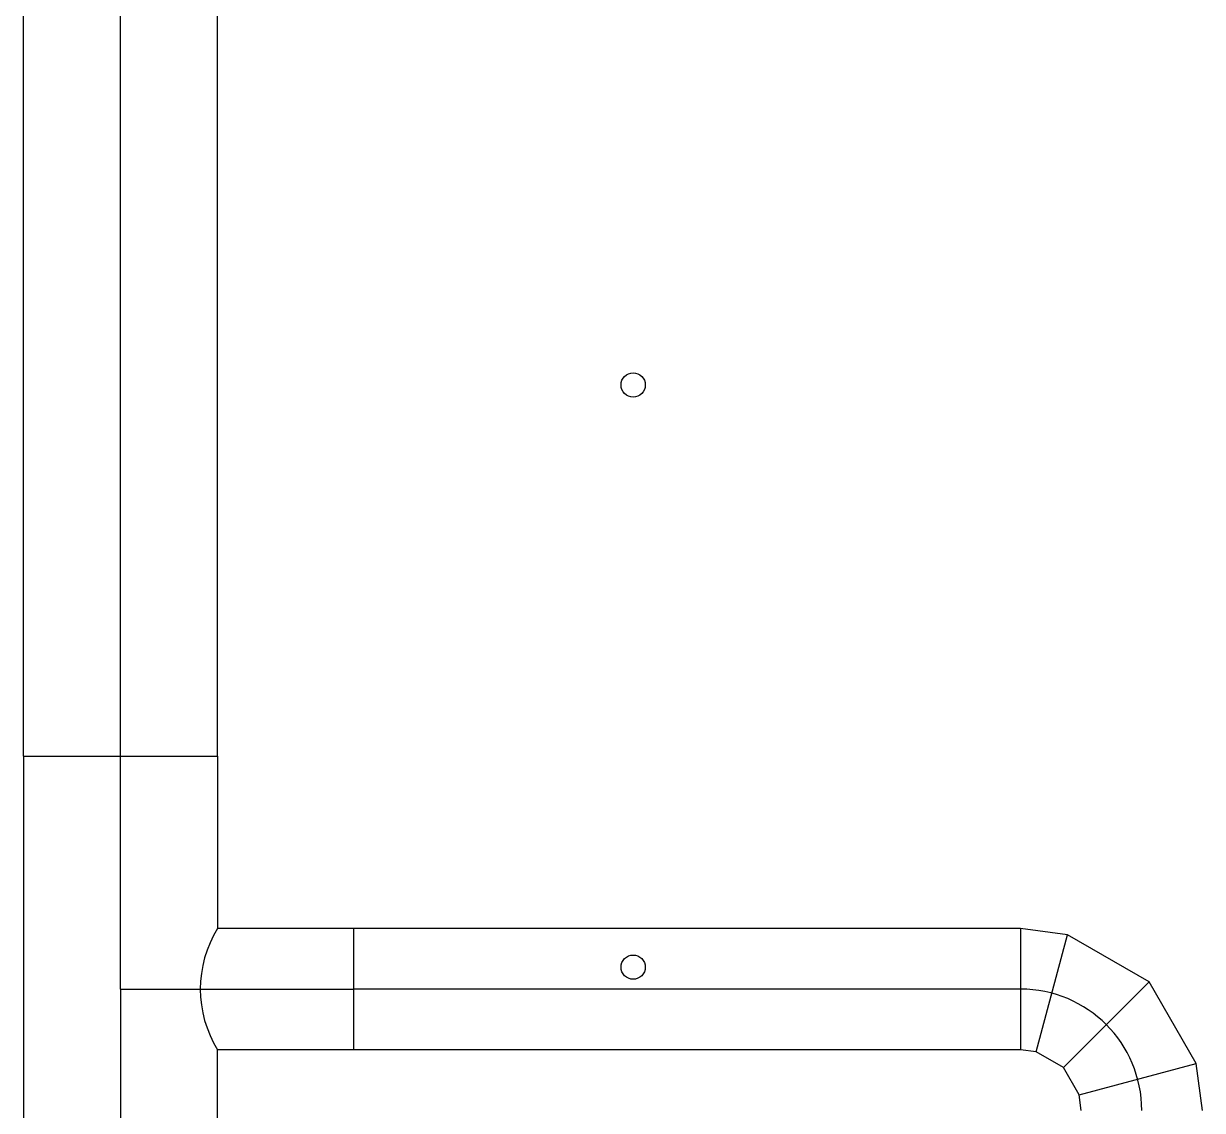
# Model space of a CAD drawing. Extents: x -681219 to -550379, y -242630 to -158199.
# Drawn here: x -574464.1 to -573978.2, y -224714.8 to -224266.7 of the extents above; entities that cross this region are included whole.
import ezdxf

# ---------------------------------------------------------------- set-up
doc = ezdxf.new("R2010")
doc.units = 0
doc.header["$LTSCALE"] = 1000
doc.linetypes.add('C2', pattern=[17, 14, -1, 1, -1])
for name, color, linetype in [('DOTE_油脂（黄）', 7, 'CONTINUOUS'), ('GZDH011034501', 7, 'CONTINUOUS'), ('PIPE-油脂（黄）', 2, 'CONTINUOUS'), ('中心线', 4, 'C2')]:
    doc.layers.add(name, color=color, linetype=linetype)

# ---------------------------------------------------------------- blocks, each defined once
blk = doc.blocks.new('fushitu')
at = {"layer": 'GZDH011034501', "color": 7, "linetype": 'Continuous'}
for centre in [(4750, -799), (4750, -1039)]:
    blk.add_circle(centre, 5, dxfattribs=at)

msp = doc.modelspace()

# ---------------------------------------------------------------- linework, layer by layer
at = {"layer": 'DOTE_油脂（黄）', "color": 1}
for p, q in [((-574424.1099, -224568.7656), (-574424.1099, -223985.043)), ((-574424.1099, -224664.7656, 3800), (-574424.1099, -224568.7656)), ((-574424.1099, -224664.7656, 3800), (-574424.1099, -224760.7656)), ((-574424.1099, -224664.7656, 3800), (-574328.1099, -224664.7656)), ((-574053.1529, -224664.7656), (-574328.1099, -224664.7656))]:
    msp.add_line(p, q, dxfattribs=at)
msp.add_arc((-574053.1529, -224714.7656, 3800), 50, 360, 90, dxfattribs=at)
at = {"layer": 'PIPE-油脂（黄）', "color": 1}
for p, q in [((-574464.1099, -224568.7656), (-574464.1099, -223985.043)), ((-574384.1099, -224568.7656), (-574384.1099, -223985.043)), ((-574464.1099, -224568.7656), (-574464.1099, -224760.7656)), ((-574384.1099, -224568.7656), (-574384.1099, -224639.7656)), ((-574328.1099, -224639.7656), (-574384.1099, -224639.7656)), ((-574053.1529, -224639.7656), (-574328.1099, -224639.7656)), ((-574033.7415, -224642.3212, 3800), (-574053.1529, -224639.7656, 3800)), ((-574000.1199, -224661.7326, 3800), (-574033.7415, -224642.3212, 3800)), ((-573980.7085, -224695.3542, 3800), (-574000.1199, -224661.7326, 3800)), ((-574384.1099, -224760.7656), (-574384.1099, -224689.7656)), ((-574328.1099, -224689.7656), (-574384.1099, -224689.7656)), ((-574053.1529, -224689.7656), (-574328.1099, -224689.7656)), ((-574046.6825, -224690.6175, 3800), (-574053.1529, -224689.7656, 3800)), ((-574035.4753, -224697.088, 3800), (-574046.6825, -224690.6175, 3800)), ((-573978.1529, -224714.7656, 3800), (-573980.7085, -224695.3542, 3800)), ((-574029.0048, -224708.2951, 3800), (-574035.4753, -224697.088, 3800)), ((-574028.1529, -224714.7656, 3800), (-574029.0048, -224708.2951, 3800))]:
    msp.add_line(p, q, dxfattribs=at)
at = {"layer": 'PIPE-油脂（黄）'}
for p, q in [((-574464.1099, -224568.7656), (-574384.1099, -224568.7656)), ((-574328.1099, -224639.7656), (-574328.1099, -224689.7656)), ((-574053.1529, -224639.7656, 3800), (-574053.1529, -224689.7656, 3800)), ((-574046.6825, -224690.6175, 3800), (-574033.7415, -224642.3212, 3800)), ((-574035.4753, -224697.088, 3800), (-574000.1199, -224661.7326, 3800)), ((-574029.0048, -224708.2951, 3800), (-573980.7085, -224695.3542, 3800))]:
    msp.add_line(p, q, dxfattribs=at)
msp.add_arc((-574344.1099, -224664.7656), 47.1699, 147.994617, 212.005383, dxfattribs=at)

# ---------------------------------------------------------------- block references
at = {"layer": '中心线'}
msp.add_blockref('fushitu', (-578962.82, -223616.6983), dxfattribs=at)

doc.saveas('drawing.dxf')
